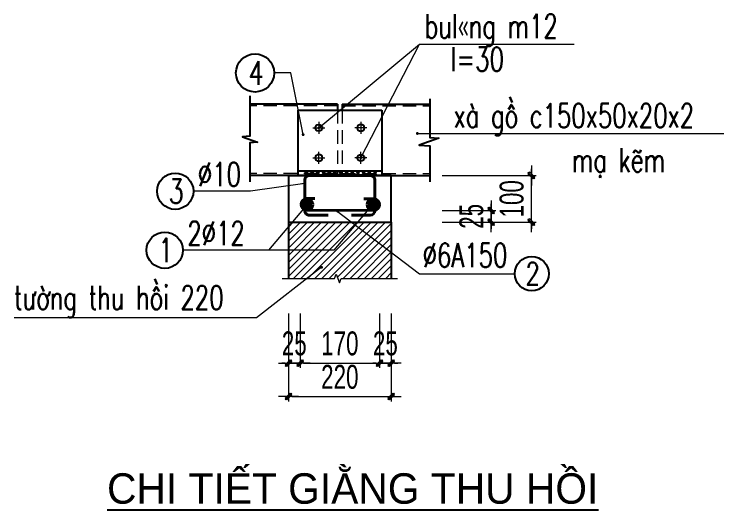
# Model space of a CAD drawing. Header units: millimetres. Extents: x 3174748 to 6019813, y -1021377 to -112338.
# Drawn here: x 3921909 to 3933703, y -303982 to -295737 of the extents above; entities that cross this region are included whole.
import ezdxf
from ezdxf.enums import TextEntityAlignment as Align

# ---------------------------------------------------------------- set-up
doc = ezdxf.new("R2010")
doc.units = ezdxf.units.MM
doc.header["$LTSCALE"] = 60
doc.header["$MEASUREMENT"] = 0
doc.linetypes.add('DASHDOT', pattern=[1, 0.5, -0.25, 0, -0.25])
doc.linetypes.add('HIDDEN', pattern=[0.375, 0.25, -0.125])
doc.layers.get('DEFPOINTS').update_dxf_attribs({"lineweight": 0})
doc.layers.add('8', color=8, linetype='Continuous')
for name, color, linetype, lineweight in [('dim', 144, 'Continuous', 13), ('Hatch', 116, 'Continuous', 0), ('LC Dim', 8, 'Continuous', 18), ('LC MANH DUT', 35, 'HIDDEN', 5), ('LC Net dam2', 6, 'Continuous', 40), ('LC Net dam3', 1, 'Continuous', 60), ('LC Net thay', 7, 'Continuous', 25), ('LC Net truc', 79, 'DASHDOT', 13), ('LC Text1', 3, 'Continuous', 20), ('LC Text2', 7, 'Continuous', 25), ('NOTES', 8, 'Continuous', 15)]:
    doc.layers.add(name, color=color, linetype=linetype, lineweight=lineweight)
doc.styles.add('HOATBIF', font='hoatbif.shx', dxfattribs={"width": 0.7})
doc.styles.add('LC 1', font='VHAVANB.TTF')
doc.styles.add('LC 3', font='vnsimli.shx', dxfattribs={"width": 0.75})
doc.dimstyles.new('1-135', dxfattribs={"dimscale": 135, "dimtxt": 2.5, "dimasz": 0.35, "dimexe": 0.5, "dimexo": 0, "dimgap": 0.8, "dimtad": 1, "dimdec": 0, "dimzin": 0, "dimdsep": 46, "dimtxsty": 'HOATBIF', "dimblk1": 'DOT', "dimblk2": 'DOT', "dimsah": 1, "dimcen": -1, "dimdle": 1, "dimclrd": 256, "dimclre": 256, "dimclrt": 4, "dimadec": 3, "dimazin": 2, "dimtfac": 0.3333333333333333, "dimtdec": 0, "dimtix": 1, "dimtmove": 2, "dimatfit": 3, "dimldrblk": 'DOT', "dimfxl": 1, "dimtvp": 0.8333333333333334, "dimtolj": 1, "dimtzin": 0, "dimarcsym": 0})
doc.dimstyles.new('1-160', dxfattribs={"dimscale": 160, "dimtxt": 2.5, "dimasz": 0.35, "dimexe": 0.5, "dimexo": 0, "dimgap": 0.8, "dimtad": 1, "dimdec": 0, "dimzin": 0, "dimdsep": 46, "dimtxsty": 'HOATBIF', "dimblk1": 'DOT', "dimblk2": 'DOT', "dimsah": 1, "dimcen": -1, "dimdle": 1, "dimclrd": 256, "dimclre": 256, "dimclrt": 4, "dimadec": 3, "dimazin": 2, "dimtfac": 0.3333333333333333, "dimtdec": 0, "dimtix": 1, "dimtmove": 2, "dimatfit": 3, "dimldrblk": 'DOT', "dimfxl": 1, "dimtvp": 0.8333333333333334, "dimtolj": 1, "dimtzin": 0, "dimarcsym": 0})

# ---------------------------------------------------------------- blocks, each defined once
blk = doc.blocks.new('TIEUDE2')
at = {"layer": 'LC Text2', "color": 7, "style": 'LC 1'}
blk.add_attdef('%%UTIªU§Ò', text='', height=3.5, dxfattribs=at).set_placement((0, 0), align=Align.BOTTOM_CENTER)
blk.add_attdef('TL', text='', height=2.2, dxfattribs=at).set_placement((0, -1.800000000000011), align=Align.TOP_CENTER)
blk = doc.blocks.new('theptron1')
at = {"layer": 'LC Net dam3'}
for p, q in [((-0.5, 0), (0.5, 0)), ((-0.3535533905960619, 0.353553390592424), (0.3535533905960619, -0.353553390592424)), ((0.3535533905960619, 0.353553390592424), (-0.3535533905960619, -0.353553390592424)), ((0, 0.5), (0, -0.5))]:
    blk.add_line(p, q, dxfattribs=at)
blk.add_circle((0, 0), 0.4999999999978781, dxfattribs=at)
blk = doc.blocks.new('DOT')
at = {"layer": 'LC Dim'}
blk.add_line((-3, 0), (3, 0), dxfattribs=at)
at = {"layer": 'LC Dim', "color": 4}
blk.add_line((-1, -1), (1, 1), dxfattribs=at)
blk.add_lwpolyline([(0.5, 1), (-1, -0.5), (-0.5, -1), (1, 0.5)], close=True, dxfattribs=at)
blk = doc.blocks.new('*D330')
at = {"layer": 'DEFPOINTS', "color": 0, "ltscale": 0.3, "transparency": 16777216}
for p in [(3317944.381651702, -444000.4843658716, -203.4452282769807), (3319662.586629168, -444000.4843658716, -203.4452282769807), (3319662.586629168, -445391.0936514201)]:
    blk.add_point(p, dxfattribs=at)
at = {"layer": 'LC Dim', "lineweight": -2, "ltscale": 0.3, "transparency": 16777216}
for p, q in [((3317944.381651702, -444000.4843658716), (3317944.381651702, -445471.0936514201)), ((3319662.586629168, -444000.4843658716), (3319662.586629168, -445471.0936514201)), ((3318000.381651702, -445391.0936514201), (3319606.586629168, -445391.0936514201))]:
    blk.add_line(p, q, dxfattribs=at)
at = {"layer": 'LC Dim', "lineweight": -2, "ltscale": 0.3, "transparency": 16777216, "xscale": 56, "yscale": 56, "zscale": 56, "rotation": 180}
blk.add_blockref('DOT', (3317944.381651702, -445391.0936514201), dxfattribs=at)
at = {"layer": 'LC Dim', "lineweight": -2, "ltscale": 0.3, "transparency": 16777216, "xscale": 56, "yscale": 56, "zscale": 56}
blk.add_blockref('DOT', (3319662.586629168, -445391.0936514201), dxfattribs=at)
at = {"layer": 'LC Dim', "color": 4, "ltscale": 0.3, "transparency": 16777216, "insert": (3318803.484140435, -445063.0936514201), "char_height": 400, "attachment_point": 5, "style": 'HOATBIF'}
blk.add_mtext('\\A1;220', dxfattribs=at)
blk = doc.blocks.new('*D331')
at = {"layer": 'DEFPOINTS', "color": 0, "ltscale": 0.3, "transparency": 16777216}
for p in [(3317944.381651702, -444000.4843658716, -203.4452282769807), (3318139.632217323, -444000.4843658716, -203.4452282769807), (3318139.632217323, -444831.6438456099)]:
    blk.add_point(p, dxfattribs=at)
at = {"layer": 'LC Dim', "lineweight": -2, "ltscale": 0.3, "transparency": 16777216}
for p, q in [((3317944.381651702, -444000.4843658716), (3317944.381651702, -444911.6438456099)), ((3318139.632217323, -444000.4843658716), (3318139.632217323, -444911.6438456099)), ((3317888.381651702, -444831.6438456099), (3317832.381651702, -444831.6438456099)), ((3317944.381651702, -444831.6438456099), (3318139.632217323, -444831.6438456099)), ((3318195.632217323, -444831.6438456099), (3318251.632217323, -444831.6438456099))]:
    blk.add_line(p, q, dxfattribs=at)
at = {"layer": 'LC Dim', "lineweight": -2, "ltscale": 0.3, "transparency": 16777216, "xscale": 56, "yscale": 56, "zscale": 56}
blk.add_blockref('DOT', (3317944.381651702, -444831.6438456099), dxfattribs=at)
at = {"layer": 'LC Dim', "lineweight": -2, "ltscale": 0.3, "transparency": 16777216, "xscale": 56, "yscale": 56, "zscale": 56, "rotation": 180}
blk.add_blockref('DOT', (3318139.632217323, -444831.6438456099), dxfattribs=at)
at = {"layer": 'LC Dim', "color": 4, "ltscale": 0.3, "transparency": 16777216, "insert": (3318042.006934512, -444503.6438456099), "char_height": 400, "attachment_point": 5, "style": 'HOATBIF'}
blk.add_mtext('\\A1;25', dxfattribs=at)
blk = doc.blocks.new('*D332')
at = {"layer": 'DEFPOINTS', "color": 0, "ltscale": 0.3, "transparency": 16777216}
for p in [(3319467.336063548, -444000.4843658716, -203.4452282769807), (3319662.586629168, -444000.4843658716, -203.4452282769807), (3319467.336063548, -444831.6438456099)]:
    blk.add_point(p, dxfattribs=at)
at = {"layer": 'LC Dim', "lineweight": -2, "ltscale": 0.3, "transparency": 16777216}
for p, q in [((3319467.336063548, -444000.4843658716), (3319467.336063548, -444911.6438456099)), ((3319662.586629168, -444000.4843658716), (3319662.586629168, -444911.6438456099)), ((3319411.336063548, -444831.6438456099), (3319355.336063548, -444831.6438456099)), ((3319662.586629168, -444831.6438456099), (3319467.336063548, -444831.6438456099)), ((3319718.586629168, -444831.6438456099), (3319774.586629168, -444831.6438456099))]:
    blk.add_line(p, q, dxfattribs=at)
at = {"layer": 'LC Dim', "lineweight": -2, "ltscale": 0.3, "transparency": 16777216, "xscale": 56, "yscale": 56, "zscale": 56}
blk.add_blockref('DOT', (3319467.336063548, -444831.6438456099), dxfattribs=at)
at = {"layer": 'LC Dim', "lineweight": -2, "ltscale": 0.3, "transparency": 16777216, "xscale": 56, "yscale": 56, "zscale": 56, "rotation": 180}
blk.add_blockref('DOT', (3319662.586629168, -444831.6438456099), dxfattribs=at)
at = {"layer": 'LC Dim', "color": 4, "ltscale": 0.3, "transparency": 16777216, "insert": (3319564.961346358, -444503.6438456099), "char_height": 400, "attachment_point": 5, "style": 'HOATBIF'}
blk.add_mtext('\\A1;25', dxfattribs=at)
blk = doc.blocks.new('*D333')
at = {"layer": 'DEFPOINTS', "color": 0, "ltscale": 0.3, "transparency": 16777216}
for p in [(3318139.632217323, -444000.4843658716, -203.4452282769807), (3319467.336063548, -444000.4843658716, -203.4452282769807), (3319467.336063548, -444831.6438456099)]:
    blk.add_point(p, dxfattribs=at)
at = {"layer": 'LC Dim', "lineweight": -2, "ltscale": 0.3, "transparency": 16777216}
for p, q in [((3318139.632217323, -444000.4843658716), (3318139.632217323, -444911.6438456099)), ((3319467.336063548, -444000.4843658716), (3319467.336063548, -444911.6438456099)), ((3318195.632217323, -444831.6438456099), (3319411.336063548, -444831.6438456099))]:
    blk.add_line(p, q, dxfattribs=at)
at = {"layer": 'LC Dim', "lineweight": -2, "ltscale": 0.3, "transparency": 16777216, "xscale": 56, "yscale": 56, "zscale": 56, "rotation": 180}
blk.add_blockref('DOT', (3318139.632217323, -444831.6438456099), dxfattribs=at)
at = {"layer": 'LC Dim', "lineweight": -2, "ltscale": 0.3, "transparency": 16777216, "xscale": 56, "yscale": 56, "zscale": 56}
blk.add_blockref('DOT', (3319467.336063548, -444831.6438456099), dxfattribs=at)
at = {"layer": 'LC Dim', "color": 4, "ltscale": 0.3, "transparency": 16777216, "insert": (3318803.484140435, -444503.6438456099), "char_height": 400, "attachment_point": 5, "style": 'HOATBIF'}
blk.add_mtext('\\A1;170', dxfattribs=at)
blk = doc.blocks.new('*D334')
at = {"layer": 'DEFPOINTS', "color": 0, "ltscale": 0.3, "transparency": 16777216}
for p in [(3320512.217289124, -442277.8645601055, -81.37809131079231), (3321332.105986158, -442277.8645601055), (3320512.217289124, -442473.1151257258, -81.37809131079231)]:
    blk.add_point(p, dxfattribs=at)
at = {"layer": 'LC Dim', "lineweight": -2, "ltscale": 0.3, "transparency": 16777216}
for p, q in [((3321332.105986158, -442221.8645601055), (3321332.105986158, -442165.8645601055)), ((3320512.217289124, -442277.8645601055), (3321412.105986158, -442277.8645601055)), ((3321332.105986158, -442473.1151257258), (3321332.105986158, -442277.8645601055)), ((3320512.217289124, -442473.1151257258), (3321412.105986158, -442473.1151257258)), ((3321332.105986158, -442529.1151257258), (3321332.105986158, -442585.1151257258))]:
    blk.add_line(p, q, dxfattribs=at)
at = {"layer": 'LC Dim', "lineweight": -2, "ltscale": 0.3, "transparency": 16777216, "xscale": 56, "yscale": 56, "zscale": 56}
for p, rotation in [((3321332.105986158, -442277.8645601055), 270), ((3321332.105986158, -442473.1151257258), 90)]:
    blk.add_blockref('DOT', p, dxfattribs=dict(at, rotation=rotation))
at = {"layer": 'LC Dim', "color": 4, "ltscale": 0.3, "transparency": 16777216, "insert": (3321004.105986157, -442375.4898429165), "char_height": 400, "attachment_point": 5, "rotation": 90, "style": 'HOATBIF'}
blk.add_mtext('\\A1;25', dxfattribs=at)
blk = doc.blocks.new('*D335')
at = {"layer": 'DEFPOINTS', "color": 0, "ltscale": 0.3, "transparency": 16777216}
for p in [(3320512.217289124, -441691.4414105215, -81.37809131079231), (3322004.969342107, -441691.4414105215), (3320512.217289124, -442473.1151257258, -81.37809131079231)]:
    blk.add_point(p, dxfattribs=at)
at = {"layer": 'LC Dim', "lineweight": -2, "ltscale": 0.3, "transparency": 16777216}
for p, q in [((3322004.969342107, -441635.4414105215), (3322004.969342107, -441579.4414105215)), ((3320512.217289124, -441691.4414105215), (3322084.969342107, -441691.4414105215)), ((3322004.969342107, -442473.1151257258), (3322004.969342107, -441691.4414105215)), ((3320512.217289124, -442473.1151257258), (3322084.969342107, -442473.1151257258)), ((3322004.969342107, -442529.1151257258), (3322004.969342107, -442585.1151257258))]:
    blk.add_line(p, q, dxfattribs=at)
at = {"layer": 'LC Dim', "lineweight": -2, "ltscale": 0.3, "transparency": 16777216, "xscale": 56, "yscale": 56, "zscale": 56}
for p, rotation in [((3322004.969342107, -441691.4414105215), 270), ((3322004.969342107, -442473.1151257258), 90)]:
    blk.add_blockref('DOT', p, dxfattribs=dict(at, rotation=rotation))
at = {"layer": 'LC Dim', "color": 4, "ltscale": 0.3, "transparency": 16777216, "insert": (3321676.969342106, -442082.2782681245), "char_height": 400, "attachment_point": 5, "rotation": 90, "style": 'HOATBIF'}
blk.add_mtext('\\A1;100', dxfattribs=at)
blk = doc.blocks.new('vbvnb')
at = {"layer": 'Hatch', "ltscale": 2}
h = blk.add_hatch(dxfattribs=at)
h.set_pattern_fill('ANSI31', color=256, scale=669.4305107006879, style=0)
h.set_pattern_definition([(45, (1888733.719520395, -98739.71487871133), (-59.16985670620377, 59.16985670620377), [])])
h.paths.add_polyline_path([(3319662.586629168, -442473.1151257252), (3317944.381651702, -442473.115125725), (3317944.381651703, -443414.219121399), (3318717.048862545, -443414.219121401), (3318743.832778952, -443340.6309158695), (3318797.400611762, -443487.8073269335), (3318824.184528171, -443414.2191214024), (3319662.586629168, -443414.2191214057)])
at = {"layer": '8'}
for p, q in [((3318209.914008829, -441692.1128632411), (3318276.249247137, -441615.3616574409)), ((3318276.249247137, -441692.1128632411), (3318209.914008829, -441615.3616574409)), ((3318305.604415319, -441692.1128632411), (3318371.939653627, -441615.3616574409)), ((3318371.939653627, -441692.1128632411), (3318305.604415319, -441615.3616574409)), ((3318401.294821811, -441692.1128632411), (3318467.630060119, -441615.3616574409)), ((3318467.630060119, -441692.1128632411), (3318401.294821811, -441615.3616574409)), ((3318496.985228301, -441692.1128632411), (3318563.320466611, -441615.3616574409)), ((3318563.320466611, -441692.1128632411), (3318496.985228301, -441615.3616574409)), ((3318592.675634793, -441692.1128632411), (3318659.010873101, -441615.3616574409)), ((3318659.010873101, -441692.1128632411), (3318592.675634793, -441615.3616574409)), ((3318688.366041283, -441692.1128632411), (3318754.701279593, -441615.3616574409)), ((3318754.701279593, -441692.1128632411), (3318688.366041283, -441615.3616574409)), ((3318784.056447774, -441692.1128632411), (3318850.391686085, -441615.3616574409)), ((3318850.391686085, -441692.1128632411), (3318784.056447774, -441615.3616574409)), ((3318879.746854266, -441692.1128632411), (3318946.082092574, -441615.3616574409)), ((3318946.082092574, -441692.1128632411), (3318879.746854266, -441615.3616574409)), ((3318975.437260756, -441692.1128632411), (3319041.772499066, -441615.3616574409)), ((3319041.772499066, -441692.1128632411), (3318975.437260756, -441615.3616574409)), ((3319071.127667248, -441692.1128632411), (3319137.462905558, -441615.3616574409)), ((3319137.462905558, -441692.1128632411), (3319071.127667248, -441615.3616574409)), ((3319166.81807374, -441692.1128632411), (3319233.153312048, -441615.3616574409)), ((3319233.153312048, -441692.1128632411), (3319166.81807374, -441615.3616574409)), ((3319262.508480232, -441692.1128632411), (3319328.84371854, -441615.3616574409)), ((3319328.84371854, -441692.1128632411), (3319262.508480232, -441615.3616574409)), ((3319358.198886722, -441692.1128632411), (3319424.53412503, -441615.3616574409)), ((3319424.53412503, -441692.1128632411), (3319358.198886722, -441615.3616574409))]:
    blk.add_line(p, q, dxfattribs=at)
for points in [[(3317301.195659098, -440360.5786953103), (3317301.195659098, -441034.8370867457), (3317176.873677882, -441046.6277224007), (3317425.517640317, -441134.7399545929), (3317301.195659098, -441146.5305902439), (3317301.195659098, -441800.6172164236)], [(3320305.772621768, -440411.3438423709), (3320305.772621768, -441056.537086745), (3320461.194602985, -441068.3277223998), (3320128.650640551, -441186.539954592), (3320305.772621768, -441198.330590243), (3320305.772621768, -441800.6172164226)]]:
    blk.add_lwpolyline(points, dxfattribs=at)
at = {"layer": 'LC MANH DUT', "ltscale": 15}
for p, q in [((3318764.424262337, -440529.3867821295), (3317301.195659098, -440529.3867821295)), ((3318842.544018528, -440529.3867821295), (3320305.772621768, -440529.3867821295)), ((3318764.424262342, -440598.7096957633), (3318764.424262342, -441692.1128632411)), ((3318842.544018528, -440598.7096957633), (3318842.544018528, -441692.1128632411)), ((3318764.424262337, -441660.8649607667), (3317301.195659098, -441660.8649607667)), ((3318842.544018528, -441660.8649607667), (3320305.772621768, -441660.8649607667))]:
    blk.add_line(p, q, dxfattribs=at)
at = {"layer": 'LC Net dam2'}
blk.add_lwpolyline([(3318608.184749968, -442354.7053815592), (3318295.705725223, -442354.7053815592, -0.414213562373095), (3318217.585969036, -442276.5856253728), (3318217.585969036, -441770.2326194276, -0.414213562373095), (3318295.705725223, -441692.1128632411), (3318803.484140435, -441692.1128632411), (3319311.262555644, -441692.1128632411, -0.414213562373095), (3319389.382311831, -441770.2326194276), (3319389.382311831, -442276.5856253728, -0.414213562373095), (3319311.262555644, -442354.7053815592), (3318998.7835309, -442354.7053815592)], format="xyb", dxfattribs=at)
at = {"layer": 'LC Net dam2', "flags": 128}
blk.add_lwpolyline([(3318385.545703046, -442076.605755473), (3318238.440721489, -442076.605755473, 0.820255929183144), (3318238.440721489, -442272.1343292505), (3319384.324628633, -442277.9991197402, 0.8207386277365065), (3319384.324628633, -442081.9440445837), (3319203.096994141, -442081.9440445837)], format="xyb", dxfattribs=at)
at = {"layer": 'LC Net thay'}
for p, q in [((3318764.424262342, -440498.138879655), (3317301.195659098, -440498.1388796559)), ((3318764.424262342, -440498.138879655), (3318764.424262342, -440598.7096957633)), ((3318842.544018528, -440498.138879655), (3318842.544018528, -440598.7096957633)), ((3318842.544018528, -440498.138879655), (3320305.772621768, -440498.138879655)), ((3318100.416099726, -440598.7096957633), (3318100.416099726, -441692.1128632411)), ((3318100.416099726, -440598.7096957633), (3319506.552181142, -440598.7096957633)), ((3319506.552181142, -440598.7096957633), (3319506.552181142, -441692.1128632411)), ((3319662.586629168, -441692.1128632411), (3317301.195659098, -441692.112863242)), ((3317944.381651702, -441692.1128632411), (3320305.772621768, -441692.1128632411)), ((3318100.416099726, -441613.9931070548), (3319506.552181142, -441613.9931070548)), ((3317944.381651702, -442473.1151257252), (3317944.381651702, -443414.219121399)), ((3319662.586629168, -442473.1151257252), (3319662.586629168, -443414.2191214057))]:
    blk.add_line(p, q, dxfattribs=at)
blk.add_lwpolyline([(3319662.586629168, -442473.1151257252), (3319662.586629168, -441692.1128632411), (3317944.381651702, -441692.1128632411), (3317944.381651702, -442473.1151257252)], close=True, dxfattribs=at)
for centre, major_axis, ratio in [((3318451.945237597, -440895.5525749879), (-62.49580494905891, 1.74749433761247e-11), 0.8750000000000003), ((3319155.023043273, -441395.2699840165), (62.49580494905894, 0), 0.8750000000000002)]:
    blk.add_ellipse(centre, major_axis=major_axis, ratio=ratio, dxfattribs=at)
at = {"layer": 'LC Net thay', "extrusion": (0, 0, -1)}
for centre, major_axis, ratio in [((3319155.023043273, -440895.5525749879), (62.49580494905894, 0), 0.8750000000000002), ((3318451.945237597, -441395.2699840165), (-62.49580494905891, -1.74749433761247e-11), 0.8750000000000003)]:
    blk.add_ellipse(centre, major_axis=major_axis, ratio=ratio, dxfattribs=at)
at = {"layer": 'LC Net truc', "ltscale": 500}
for p, q in [((3318451.945237597, -440793.9968919457), (3318451.945237597, -440997.10825803)), ((3319155.023043273, -440793.9968919457), (3319155.023043273, -440997.10825803)), ((3318350.389554554, -440895.5525749879), (3318553.500920638, -440895.5525749879)), ((3319256.578726316, -440895.5525749879), (3319053.467360231, -440895.5525749879)), ((3318451.945237597, -441496.8256670585), (3318451.945237597, -441293.7143009742)), ((3319155.023043273, -441496.8256670585), (3319155.023043273, -441293.7143009742)), ((3318350.389554554, -441395.2699840165), (3318553.500920638, -441395.2699840165)), ((3319256.578726316, -441395.2699840165), (3319053.467360231, -441395.2699840165))]:
    blk.add_line(p, q, dxfattribs=at)
at = {"layer": 'LC Text2', "ltscale": 100}
for centre, radius in [((3317386.548992482, -439976.7811261422, 0.0445382690338505), 318.572795861899), ((3316052.293752014, -441955.0854394682, 0.0445382690338505), 304.2209629515471), ((3315877.336432234, -442942.3582885464, 0.0445382690338505), 304.2209629515471), ((3322011.59055695, -443334.7127950454, 0.0445382690338505), 285.2071527670754)]:
    blk.add_circle(centre, radius, dxfattribs=at)
at = {"layer": 'NOTES', "linetype": 'Continuous'}
blk.add_lwpolyline([(3317837.245986074, -443414.2191213988), (3318717.048862544, -443414.219121401), (3318743.832778952, -443340.6309158695), (3318797.400611762, -443487.8073269331), (3318824.184528171, -443414.2191214024), (3319769.722294794, -443414.219121406)], dxfattribs=at)
at = {"layer": 'LC Dim', "yscale": 156.2004524968272, "rotation": 180}
for p, xscale, zscale in [((3318257.851816139, -442179.7944015668, -1.870607299422375), 156.2004524968272, 156.2004524968272), ((3319349.116464731, -442179.7944015668, -1.870607299422375), -156.2004524968272, 156.2004524967531)]:
    blk.add_blockref('theptron1', p, dxfattribs=dict(at, xscale=xscale, zscale=zscale))
at = {"layer": 'LC Text1', "color": 3, "style": 'LC 3', "width": 0.7}
for s, p in [('bul«ng m12', (3320222.896348063, -439393.4125826607)), ('l=30', (3320658.00209144, -439946.5439200256)), ('xµ gå c150x50x20x2', (3320705.613905179, -440890.468610761)), ('m¹ kÏm', (3322682.53344583, -441634.3827252184, 81.3780913107909)), ('%%C10', (3316429.964278265, -441872.7374214769, 0.0445382690338505)), ('2%%C12', (3316255.006958486, -442860.0102705552, 0.0445382690338505)), ('%%C6A150', (3320188.999669039, -443226.3658595748, 0.0445382690338505)), ('t\xadêng thu håi 220', (3313356.104678484, -443936.4974751304, 0.0445382690338505))]:
    blk.add_text(s, height=400, dxfattribs=at).set_placement(p)
at = {"layer": 'LC Text2', "ltscale": 100, "style": 'LC 3', "width": 0.75}
for s, height, p in [('4', 400, (3317404.526493852, -439976.7811261422, 0.0445382690338505)), ('3', 400, (3316069.461359698, -441955.0854394682, 0.0445382690338505)), ('1', 400, (3315894.504039919, -442942.3582885464, 0.0445382690338505)), ('2', 375, (3322027.685189154, -443334.7127950454, 0.0445382690338505))]:
    blk.add_text(s, height=height, dxfattribs=at).set_placement(p, align=Align.MIDDLE_CENTER)
at = {"layer": 'LC Dim', "ltscale": 0.3}
for base, p1, p2, angle, picture, middle in [((3322004.969342107, -441691.4414105215), (3320512.217289122, -442473.1151257256, -81.37809131079231), (3320512.217289122, -441691.4414105213, -81.37809131079231), 90, '*D335', (3321676.969342106, -442082.2782681245)), ((3321332.105986158, -442277.8645601055), (3320512.217289122, -442473.1151257256, -81.37809131079231), (3320512.217289122, -442277.8645601053, -81.37809131079231), 90, '*D334', (3321004.105986157, -442375.4898429165)), ((3319467.336063548, -444831.6438456099), (3319662.586629168, -444000.4843658716, -203.4452282769807), (3319467.336063548, -444000.4843658716, -203.4452282769807), 180, '*D332', (3319564.961346358, -444503.6438456099))]:
    dim = blk.add_linear_dim(base=base, p1=p1, p2=p2, angle=angle, dimstyle='1-160', override={"dimlfac": 0.1278772378516624}, dxfattribs=at)
    dim.commit()
    dim.dimension.update_dxf_attribs({"geometry": picture, "text_midpoint": middle})
dim = blk.add_linear_dim(base=(3318139.632217323, -444831.6438456099), p1=(3317944.381651702, -444000.4843658716, -203.4452282769807), p2=(3318139.632217323, -444000.4843658716, -203.4452282769807), dimstyle='1-160', override={"dimlfac": 0.1278772378516624}, dxfattribs=at)
dim.commit()
dim.dimension.update_dxf_attribs({"geometry": '*D331', "text_midpoint": (3318042.006934512, -444503.6438456099)})
for base, p1, p2, text, picture, middle in [((3319662.586629168, -445391.0936514201), (3317944.381651702, -444000.4843658716, -203.4452282769807), (3319662.586629168, -444000.4843658716, -203.4452282769807), '220', '*D330', (3318803.484140435, -445063.0936514201)), ((3319467.336063548, -444831.6438456099), (3318139.632217323, -444000.4843658716, -203.4452282769807), (3319467.336063548, -444000.4843658716, -203.4452282769807), '170', '*D333', (3318803.484140435, -444503.6438456099))]:
    dim = blk.add_linear_dim(base=base, p1=p1, p2=p2, text=text, dimstyle='1-160', override={"dimlfac": 0.1278772378516624}, dxfattribs=at)
    dim.commit()
    dim.dimension.update_dxf_attribs({"geometry": picture, "text_midpoint": middle})
at = {"layer": 'dim'}
for points in [[(3318451.945237596, -440895.5525749879), (3320134.363081645, -439495.2565117967), (3321264.229859566, -439495.2565117967)], [(3319155.023043273, -441395.2699840164), (3320134.363081645, -439495.2565117967), (3322719.857169635, -439495.2565117967)], [(3318190.69409171, -441008.5588533942, 0.0445382690338505), (3317985.742391299, -439976.7811261422, 0.0445382690338505), (3317705.121788344, -439976.7811261422, 0.0445382690338505)], [(3320098.680288166, -440988.8806854337), (3325222.008330139, -440988.8806854337)], [(3318217.585969036, -441823.995228881, 0.0445382690338505), (3317311.612033049, -441955.0854394681, 0.0445382690338505), (3316356.514714965, -441955.0854394681, 0.0445382690338505)], [(3318257.851816139, -442179.7944015668, 0.0445382690338505), (3317611.596915767, -442942.3582885464, 0.0445382690338505), (3316181.557395186, -442942.3582885464, 0.0445382690338505)], [(3319349.309928513, -442179.7944015668, 0.0445382690338505), (3318703.05502814, -442942.3582885464, 0.0445382690338505), (3317443.100057213, -442942.3582885464, 0.0445382690338505)], [(3318737.537033339, -442274.6887724055, 0.0445382690338505), (3320136.197434438, -443334.7127950454, 0.0445382690338505), (3321726.383404183, -443334.7127950454, 0.0445382690338505)], [(3318498.534692179, -443227.1587413045, 0.0445382690338505), (3317408.685334641, -444070.6160348257, 0.0445382690338505), (3313360.565431734, -444070.6160348257, 0.0445382690338505)]]:
    blk.add_leader(points, dimstyle='1-135', dxfattribs=at)

msp = doc.modelspace()

# ---------------------------------------------------------------- block references
at = {"layer": 'LC Dim', "xscale": 0.994318181818681, "yscale": 0.994318181818681, "zscale": 0.994318181818681}
msp.add_blockref('vbvnb', (627374.1871414075, 140762.0898150358), dxfattribs=at)
at = {"layer": 'LC Text2'}
ref = msp.add_blockref('TIEUDE2', (3927535.139994848, -304032.3606649594), dxfattribs=dict(at, xscale=149.1477234046231, yscale=149.1477234046231, zscale=149.1477234046231))
ref.add_attrib('%%UTIªU§Ò', '%%Uchi tiÕt gi»ng thu håi', dxfattribs={"color": 7, "height": 506.527742804447, "style": 'LC 1'}).set_placement((3927535.139994848, -304032.3606649594), align=Align.BOTTOM_CENTER)

doc.saveas('drawing.dxf')
